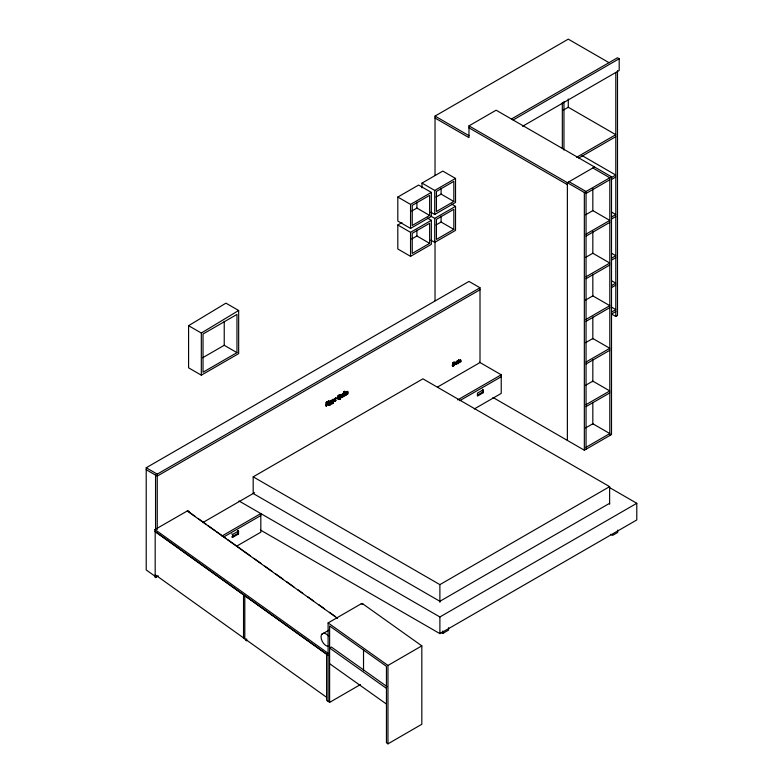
<?xml version="1.0" encoding="UTF-8"?>
<svg xmlns="http://www.w3.org/2000/svg" width="783" height="783" viewBox="0 0 783 783"><rect width="100%" height="100%" fill="white"/><g stroke="black" fill="none" stroke-linecap="round" stroke-linejoin="round"><path stroke-width="1.17" d="M453.944 364.31L453.426 365.612M452.447 365.318L452.721 363.899L453.807 363.312A1.184 0.685 -60 0 1 454.218 363.508L454.355 364.506M457.898 362.5L458.652 361.051M454.209 362.196L453.768 362.901M452.76 364.907L453.024 364.105M458.818 361.257C457.536 362.911 458.339 360.532 459.044 361.619M330.622 400.808L331.375 400.642L331.229 404.116L329.212 405.291C333.392 401.669 326.511 406.103 329.809 401.092A1.556 0.9 -60 0 1 330.622 400.808L331.375 400.642M452.466 365.015L453.406 363.449M454.179 364.721L453.484 365.857L452.466 365.945M456.587 362.372L456.587 362.372A1.047 0.607 -60 0 0 456.049 362.578C454.884 366.092 457.986 361.257 456.146 364.026M343.414 392.841L344.412 391.304L345.254 392.166L344.158 391.764L343.414 392.841L345.058 392.997L345 395.621L344.657 395.121L344.197 396.159A1.047 0.607 -60 0 1 343.668 396.208L343.58 396.129A1.194 0.685 -60 0 1 343.453 395.689L344.657 393.937L343.913 395.601L345 394.916L344.657 393.937M343.747 393.037L344.755 391.5M458.016 361.022L458.691 359.994L458.016 361.022L459.151 360.513L458.691 359.994M455.706 363.018L455.5 364.105M452.77 363.478L453.435 362.539L452.77 363.478L454.14 362.774L453.944 362.108M344.657 394.72C341.721 396.961 347.114 391.598 343.316 393.908L344.158 391.764M458.143 361.09L458.358 360.19M452.897 363.547L453.103 362.725M456.587 362.637L455.912 362.823L455.804 363.997M456.587 363.997L455.53 364.447M335.77 398.4C334.899 397.93 334.566 402.511 335.613 400.084C333.118 401.875 335.183 397.412 336.132 398.048L334.4 398.655L333.705 401.826A1.37 0.793 -60 0 1 333.137 402.521L331.972 402.599L332.109 400.534A1.39 0.803 -60 0 1 332.667 399.839L333.137 399.565A1.37 0.793 -60 0 1 333.705 399.614L334.106 401.004A1.351 0.773 -60 0 0 334.605 401.199L336.132 400.035L334.938 401.395A1.351 0.773 -60 0 1 334.439 401.199L334.576 399.115L336.132 398.048M346.409 392.283L347.721 391.402L347.926 393.927L347.172 393.966L346.849 391.706A0.998 0.577 -60 0 0 346.389 392.058L345.988 395.043L346.066 391.764C345.812 392.224 348.817 389.631 347.583 393.732L347.172 393.966M460.287 360.415L459.455 362.382L459.455 360.493L460.57 359.994L460.874 361.717M342.269 396.482L340.879 397.275L340.752 394.838L341.505 394.789L341.828 397.059L343.023 393.918L343.023 396.756L342.269 396.795L343.023 396.756M344.657 395.121L343.864 395.963A1.047 0.607 -60 0 1 343.336 396.012L343.238 395.934A1.194 0.685 -60 0 1 343.111 395.493L344.618 393.213L343.336 393.888M330.622 402.756L329.545 403.411L330.338 401.239L330.964 401.385L329.927 402.1L329.878 403.607L330.964 402.951L330.622 401.19M459.132 362.108L458.241 363.067M343.023 393.918L342.269 393.957L341.956 396.501A1.018 0.587 -60 0 1 341.486 396.864L341.163 396.218M346.409 392.684L346.722 392.254A0.998 0.577 -60 0 1 347.182 391.901L347.515 394.162M459.455 362.382L460.453 360.356M455.833 362.93L456.401 362.666M459.161 362.646L458.368 363.136L457.781 362.637M339.43 398.449C342.719 393.888 335.476 395.66 338.657 398.508C343.071 392.303 334.654 397.862 339.43 398.449A1.723 0.998 -60 0 0 339.939 397.686L340.096 394.984A1.781 1.028 -60 0 0 339.479 394.681C335.202 395.797 338.912 401.65 340.674 398.576C339.147 398.253 339.342 399.389 340.674 398.576M453.005 363.889L454.062 364.154M343.649 394.103L345.264 392.9L345 395.621M453.886 362.49L454.316 362.186M340.341 398.381L339.489 399.34L337.816 398.929M188.586 325.689L225.935 303.148L238.658 310.499L238.658 353.622L201.319 375.174L188.586 367.824L188.586 325.689L201.319 333.039L201.319 375.174M201.319 333.039L238.658 310.499M158.313 575.877L155.181 577.658L155.181 531.598L326.589 654.177L326.589 700.237L329.614 702.39L360.444 684.567M435.025 175.265L435.025 116.08L568.272 39.15L609.115 62.728M435.025 118.037L468.978 137.632L468.978 125.877L496.128 110.197L611.503 176.801L611.503 434.536L584.343 450.215L492.977 397.47M511.407 119.016L617.493 57.766L619.187 58.745L619.187 70.509L522.555 126.298M513.11 119.995L619.187 58.745M397.813 197.052L418.602 185.052L431.335 192.403L431.335 216.411L410.546 228.411L397.813 221.06L397.813 197.052L410.546 204.402L431.335 192.403M421.998 187.891L421.998 183.095L442.796 171.086L455.52 178.436L455.52 202.445L434.731 214.454L430.816 212.183M562.977 110.305L568.272 107.251L615.8 134.696L576.65 157.285M421.998 183.095L434.731 190.435L455.52 178.436M411.789 211.038L416.908 208.082L429.642 215.433L429.642 195.339L412.24 205.381L412.24 225.475L429.642 215.433M435.974 197.071L441.093 194.115L453.827 201.466L453.827 181.372L436.425 191.424L436.425 211.508L453.827 201.466M427.42 218.066L431.335 220.326L431.335 244.335L410.546 256.344L397.813 248.994L397.813 224.985L401.973 222.587M397.813 224.985L410.546 232.336L431.335 220.326M430.816 216.108L434.731 218.369L455.52 206.369L455.52 230.378L434.731 242.378L430.816 240.117M202.631 357.762L224.232 345.293L236.965 352.634L236.965 314.423L203.022 334.018L203.022 372.238L236.965 352.634M411.789 238.962L416.908 236.006L429.642 243.356L429.642 223.272L412.24 233.314L412.24 253.398L429.642 243.356M435.974 224.995L441.093 222.049L453.827 229.39L453.827 209.306L436.425 219.348L436.425 239.441L453.827 229.39M578.774 158.029L615.8 136.653M594.532 167.004L567.372 182.684L567.372 440.418M468.978 125.877L584.343 192.481L611.503 176.801M611.562 177.496L615.8 175.059L582.004 155.543M586.046 193.47L609.81 179.747M611.562 179.464L615.8 177.017M155.103 576.288L146.215 569.955L146.215 467.754L468.978 281.41L480.008 287.782L480.008 362.539L437.677 386.978M585.596 214.787L592.829 210.617L609.81 220.415L586.046 234.137M146.215 467.754L157.246 474.126L480.008 287.782M480.008 289.739L157.246 476.084L146.215 469.712M611.562 217.008L615.8 214.562L611.572 212.124M611.562 218.966L615.8 216.529M586.046 236.094L609.81 222.372M326.168 402.305L327.128 402.149L328.449 404.38L328.85 401.15L328.85 404.938L328.028 405.026L326.58 402.599L326.168 406.093L326.168 402.305L328.361 405.222M328.106 403.186L328.106 401.19L328.85 401.15M327.128 402.149L326.511 402.501L326.168 406.093M344.569 392.175L345.254 392.166M341.505 394.789L340.752 394.838M346.409 391.96L345.655 392.009M328.028 405.026L328.85 404.938M342.269 396.795L342.69 393.722M344.657 395.425L345.411 395.376M345.655 394.847L346.409 394.808M326.511 406.289L326.912 402.795M332.335 403.01L333.147 402.932L332.667 403.705L332.335 403.01L333.147 402.932M329.212 404.791L330.485 404.635L330.964 403.343M332.335 403.509L333.147 403.431M585.596 257.421L592.829 253.242L609.81 263.039L586.046 276.761M611.562 258.165L615.8 255.728L611.572 253.281M611.562 260.122L615.8 257.685M586.046 278.719L609.81 265.006M609.624 503.293L439.889 601.295L253.183 493.496L253.183 476.837L422.918 378.835L609.624 486.635L609.624 504.272M456.587 362.04C454.903 362.47 458.681 360.219 457.311 361.57M456.46 361.482L456.978 361.443M456.019 362.226L457.497 360.983M456.46 361.746L457.106 361.521M457.478 361.638L457.331 363.762M457.605 361.717L456.734 361.325M459.856 360.405L459.582 362.451M458.045 362.04L459.181 361.462M456.46 364.115L456.861 361.883M458.407 363.302L458.535 363.704M585.596 300.046L592.829 295.876L609.81 305.673L586.046 319.395M611.562 285.609L615.8 283.162L611.572 280.725M202.748 522.613L254.602 492.673M611.562 287.567L615.8 285.12M586.046 321.353L609.81 307.631M221.902 536.052L260.817 513.579L260.817 532.205L236.632 546.172M457.712 399.907L501.228 374.793L501.228 393.409L474.292 408.961M611.562 312.065L615.8 309.618L611.572 307.181M224.007 536.795L260.817 515.547M459.787 400.671L501.228 376.75M156.091 576.993L157.246 576.327M615.8 311.585L611.562 314.022L615.8 316.479L617.493 315.5L617.493 70.744M231.739 533.977L232.59 534.466L238.531 531.04L238.531 533.977L232.59 537.402L231.739 536.913L237.68 533.487L238.531 533.977M477.581 395.004L482.524 392.146L483.375 392.635L483.375 389.699L477.434 393.125L477.434 396.061L483.375 392.635M585.596 342.68L592.829 338.501L609.81 348.298L586.046 362.02M586.046 363.978L609.81 350.265M585.596 385.305L592.829 381.125L609.81 390.932L586.046 404.645M586.046 406.612L609.81 392.89M585.596 427.939L592.829 423.76L609.81 433.557L586.046 447.279M328.106 701.314L328.106 622.916L361.227 603.762L362.95 603.967L421.822 645.867L421.822 724.265L387.967 743.85L386.45 742.773L386.45 666.333L329.614 625.96L329.614 702.39M253.183 476.837L439.889 584.627L609.624 486.635M238.952 500.954L439.889 616.965L636.785 503.293L636.785 519.951L439.889 633.633L260.7 530.179M441.025 632.321L442.865 633.388L448.561 630.1L448.561 627.702M387.967 743.85L387.967 665.452L421.822 645.867M154.946 531.52L154.946 529.562L187.245 510.986A2.408 1.527 -54.5 0 1 189.046 511.593M321.725 634.318L328.86 630.207M458.799 360.983L457.889 361.775L457.947 362.881M155.024 531.491L328.106 655.254M243.533 594.826L243.533 637.949L244.805 638.811L244.805 595.697M453.406 365.788L452.623 365.074M456.098 364.516L455.373 364.036L455.921 362.5A1.047 0.607 -60 0 1 456.46 362.304M329.212 405.291L330.886 403.92L331.043 400.446M453.494 363.283L453.68 363.234A1.184 0.685 -60 0 1 454.091 363.439C455.04 364.565 453.181 367.413 452.339 365.534M460.247 360.297L460.59 360.797M362.95 603.967L361.227 603.762M330.964 401.004C328.429 400.769 329.496 406.328 330.622 403.147M458.045 362.284L458.486 362.813M592.829 167.983L609.81 177.79L609.81 435.514M569.065 181.705L586.046 191.502L586.046 449.236M468.978 127.835L567.372 184.641M435.025 116.08L468.978 135.674M451.605 204.099L455.52 206.369M479.353 362.157L501.228 374.793M454.14 362.774L453.964 362.255L453.856 362.793M609.35 487.457L636.785 503.293M610.76 534.329L612.6 535.386L617.689 532.45L617.689 530.052M238.531 531.04L237.68 530.541L237.68 533.487M328.106 622.916L387.967 665.452M387.154 686.691L331.326 647.012L329.614 648.001L386.45 688.384M329.614 663.681L386.45 704.064M195.084 516.34L189.114 512.072A2.408 1.527 -54.5 0 0 189.094 511.828M197.933 518.366L206.037 524.16M207.72 525.364L214.992 530.561M216.568 531.677L225.944 538.381M227.462 539.458L231.416 542.286M231.915 542.648L236.897 546.201M237.357 546.534L242.309 550.067M242.867 550.469L250.237 555.724M253.819 558.289L261.131 563.506M264.771 566.109L272.024 571.287M275.714 573.929L282.917 579.068M286.666 581.749L293.811 586.849M297.618 589.57L302.718 593.211M307.572 596.675L313.611 600.992M318.505 604.496L324.505 608.773M329.457 612.316L335.447 616.583M187.245 510.986L337.561 618.345M154.946 529.562L328.106 653.296M155.21 574.742L326.589 697.301M245.431 640.005L246.674 640.885L246.674 638.918M460.375 360.297L460.59 361.873M460.61 359.965L459.729 360.337M453.964 363.821C450.998 363.792 454.424 367.736 453.895 363.889M344.412 391.304L344.911 391.97M326.785 401.953L327.666 403.441M337.992 398.948L338.158 396.218L339.812 394.877A1.781 1.028 -60 0 1 340.439 395.18L340.282 397.881A1.723 0.998 -60 0 1 339.734 398.625M452.515 365.837L452.32 365.25M460.707 360.131L460.747 361.638M615.8 72.946L615.8 316.479M592.829 188.752L592.829 210.735M592.829 231.504L592.829 253.486M592.829 274.256L592.829 296.238M592.829 317.007L592.829 338.99M592.829 359.759L592.829 381.742M592.829 402.511L592.829 424.494M584.343 192.481L584.343 450.215M568.272 99.079L568.272 107.604M563.956 101.643L563.956 150.082M562.331 102.593L562.331 148.604M482.524 389.21L482.524 392.146M456.734 361.815L456.734 363.958M442.865 630.99L442.865 633.388M441.093 188.204L441.093 194.115M441.093 216.137L441.093 222.049M439.889 584.627L439.889 602.274M439.889 616.965L439.889 633.633M435.025 241.027L435.025 300.692M434.731 190.435L434.731 214.454M434.731 218.369L434.731 242.378M416.908 202.171L416.908 208.082M416.908 230.104L416.908 236.006M410.546 204.402L410.546 228.411M410.546 232.336L410.546 256.344M363.527 650.017L363.527 670.649M346.066 391.764L345.988 395.043M342.611 396.991L341.222 397.47L341.163 394.593M335.79 397.852L335.79 398.39M332.804 402.736L332.804 403.235M332.667 403.206L332.667 403.705M329.555 404.987L329.555 405.486M328.517 400.955L328.517 404.742M232.59 534.466L232.59 537.402M224.232 321.402L224.232 345.293M157.246 474.126L157.246 529.474M155.553 475.105L155.553 529.7M328.664 646.376A7.204 4.15 60.1 0 1 321.04 636.863A7.204 4.15 60.1 0 1 328.664 636.188M331.483 401.268L331.757 402.54L332.804 402.325A1.37 0.793 -60 0 0 333.362 401.63L333.362 399.418A1.37 0.793 -60 0 0 332.804 399.369L332.335 399.643A1.39 0.803 -60 0 0 331.767 400.338L331.483 401.268M331.933 400.867C332.432 404.909 334.067 397.353 331.933 400.867M332.276 401.062C332.736 405.124 334.39 397.49 332.276 401.062"/></g></svg>
